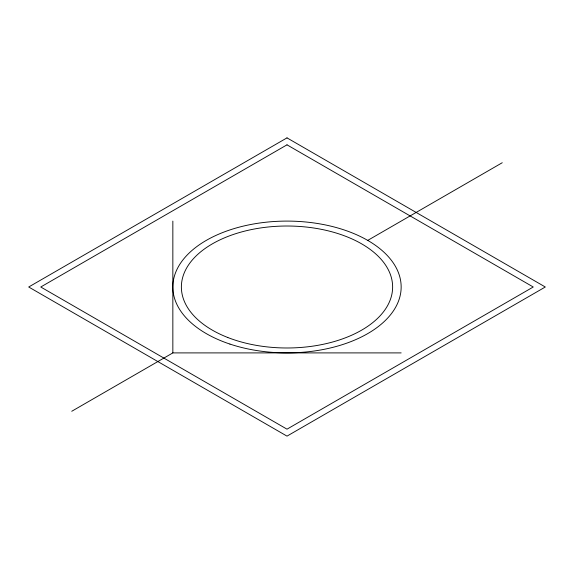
<?xml version="1.0" encoding="UTF-8"?>
<svg xmlns="http://www.w3.org/2000/svg" width="574" height="574" viewBox="0 0 574 574"><rect width="100%" height="100%" fill="white"/><g stroke="black" fill="none" stroke-linecap="round" stroke-linejoin="round"><path stroke-width="0.86" d="M71.75 411.271L172.846 352.902L401.154 352.902M367.719 240.398L502.25 162.729M172.846 221.098L172.846 352.902M287 137.875L28.7 287L287 436.125L545.3 287L287 137.875M287 144.835L40.754 287L287 429.165L533.246 287L287 144.835M227.792 337.505A105.63 60.988 0 0 0 392.358 291.348A105.63 60.988 0 0 0 240.843 232.147A105.63 60.988 0 0 0 227.792 337.505M229.923 344.077A114.154 65.902 0 0 0 401.154 287A114.154 65.902 0 0 0 229.923 229.923A114.154 65.902 0 0 0 229.923 344.077"/></g></svg>
